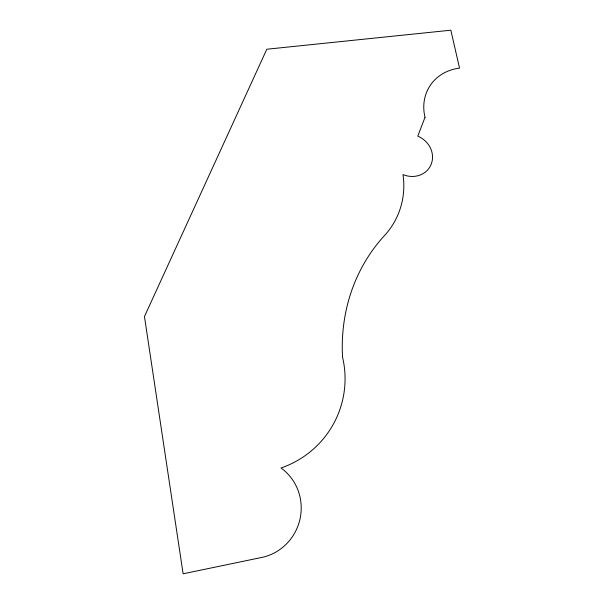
<?xml version="1.0" encoding="UTF-8"?>
<svg xmlns="http://www.w3.org/2000/svg" width="604" height="604" viewBox="0 0 604 604"><rect width="100%" height="100%" fill="white"/><g stroke="black" fill="none" stroke-linecap="round" stroke-linejoin="round"><path stroke-width="0.91" d="M425.02 117.327L417.779 136.134A22.688 20.551 30 0 1 431.271 164.069A22.688 20.551 30 0 1 402.981 174.586A85.224 78.845 22.3 0 1 385.231 234.782A180.838 165.836 53.3 0 0 342.543 357.16A95.432 94.564 5.2 0 1 281.011 467.987A49.702 48.063 -74.1 0 1 300.105 518.602A49.702 48.063 -74.1 0 1 262.045 557.379L183.118 573.8L144.454 316.549L266.809 49.234L450.833 30.2L459.546 68.139A48.146 42.529 32.1 0 0 425.02 117.327"/></g></svg>
